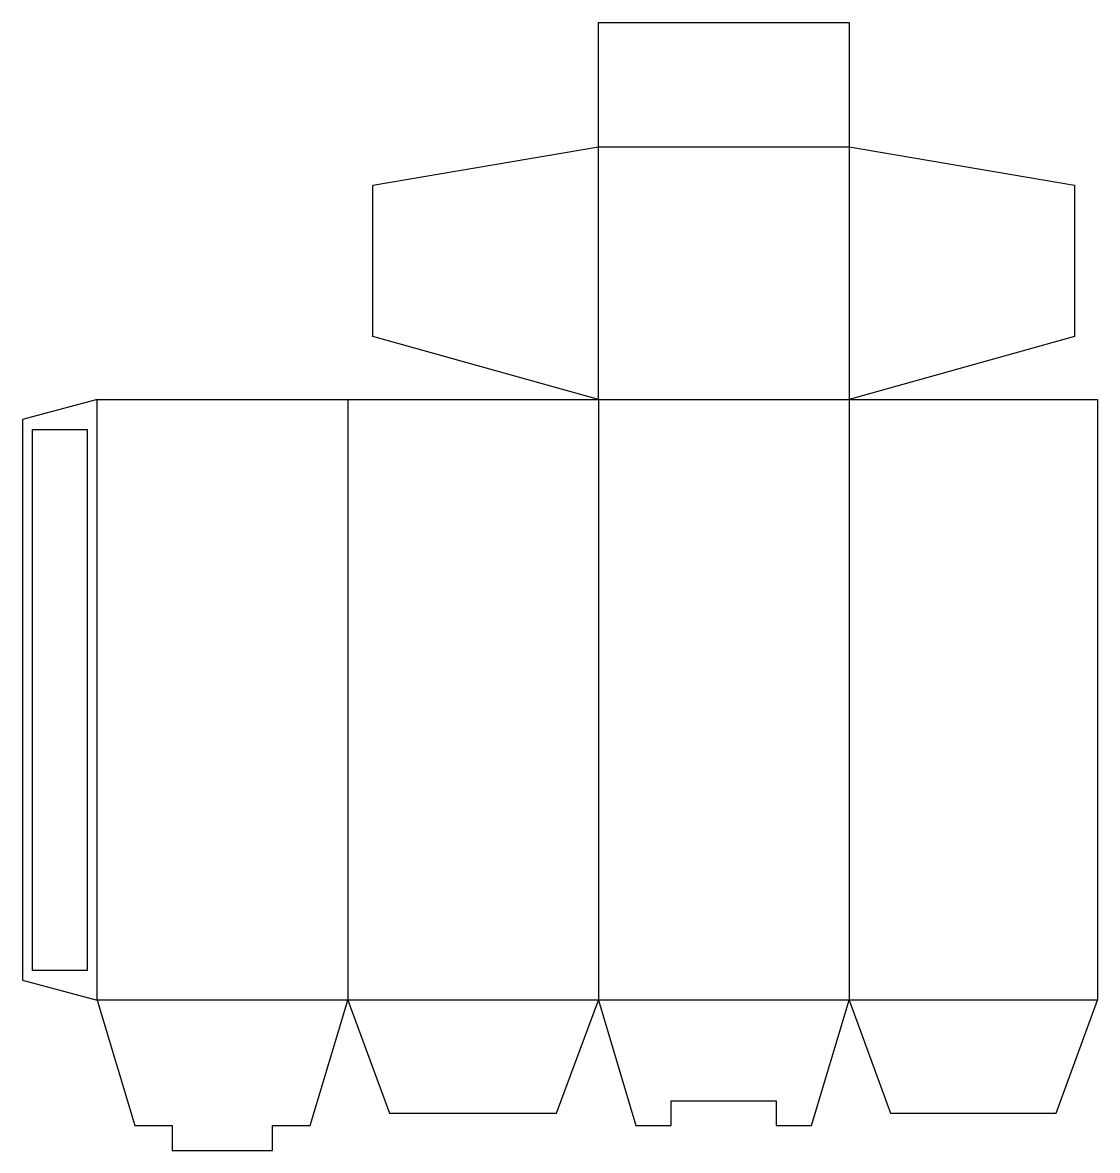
# Model space of a CAD drawing. Header units: millimetres. Extents: x 0 to 216, y 0 to 227.
import ezdxf

# ---------------------------------------------------------------- set-up
doc = ezdxf.new("R2010")
doc.units = ezdxf.units.MM
for name, color, linetype in [('CREASE', 5, 'CONTINUOUS'), ('CUT', 1, 'CONTINUOUS'), ('GLUE', 2, 'CONTINUOUS')]:
    doc.layers.add(name, color=color, linetype=linetype)

msp = doc.modelspace()

# ---------------------------------------------------------------- linework, layer by layer
at = {"layer": 'CREASE'}
for p, q in [((115.9, 151.125), (115.9, 202.025)), ((115.9, 202.025), (166.35, 202.025)), ((166.35, 202.025), (166.35, 151.125)), ((15, 30.225), (15, 151.125)), ((65.45, 151.125), (65.45, 30.225)), ((115.9, 151.125), (115.9, 30.225)), ((115.9, 151.125), (166.35, 151.125)), ((166.35, 151.125), (166.35, 30.225)), ((65.45, 30.225), (15, 30.225)), ((115.9, 30.225), (65.45, 30.225)), ((166.35, 30.225), (115.9, 30.225)), ((216.35, 30.225), (166.35, 30.225))]:
    msp.add_line(p, q, dxfattribs=at)
at = {"layer": 'CUT'}
for p, q in [((115.9, 227.025), (166.35, 227.025)), ((115.9, 202.025), (115.9, 227.025)), ((166.35, 227.025), (166.35, 202.025)), ((70.495, 194.314), (115.9, 202.025)), ((166.35, 202.025), (211.755, 194.314)), ((70.495, 163.85), (70.495, 194.314)), ((211.755, 194.314), (211.755, 163.85)), ((115.9, 151.125), (70.495, 163.85)), ((211.755, 163.85), (166.35, 151.125)), ((15, 151.125), (0, 147.106)), ((15, 151.125), (65.45, 151.125)), ((65.45, 151.125), (115.9, 151.125)), ((166.35, 151.125), (216.35, 151.125)), ((216.35, 151.125), (216.35, 30.225)), ((0, 147.106), (0, 34.244)), ((0, 34.244), (15, 30.225)), ((15, 30.225), (22.568, 5)), ((57.883, 5), (65.45, 30.225)), ((65.45, 30.225), (73.858, 7.522)), ((107.492, 7.522), (115.9, 30.225)), ((115.9, 30.225), (123.468, 5)), ((158.783, 5), (166.35, 30.225)), ((166.35, 30.225), (174.683, 7.522)), ((208.017, 7.522), (216.35, 30.225)), ((130.535, 5), (130.535, 10)), ((130.535, 10), (151.715, 10)), ((151.715, 10), (151.715, 5)), ((73.858, 7.522), (107.492, 7.522)), ((174.683, 7.522), (208.017, 7.522)), ((22.568, 5), (30.135, 5)), ((30.135, 5), (30.135, 0)), ((50.315, 0), (50.315, 5)), ((50.315, 5), (57.883, 5)), ((123.468, 5), (130.535, 5)), ((151.715, 5), (158.783, 5)), ((30.135, 0), (50.315, 0))]:
    msp.add_line(p, q, dxfattribs=at)
at = {"layer": 'GLUE'}
for p, q in [((2, 145.106), (13, 145.106)), ((2, 36.244), (2, 145.106)), ((13, 145.106), (13, 36.244)), ((13, 36.244), (2, 36.244))]:
    msp.add_line(p, q, dxfattribs=at)

doc.saveas('drawing.dxf')
